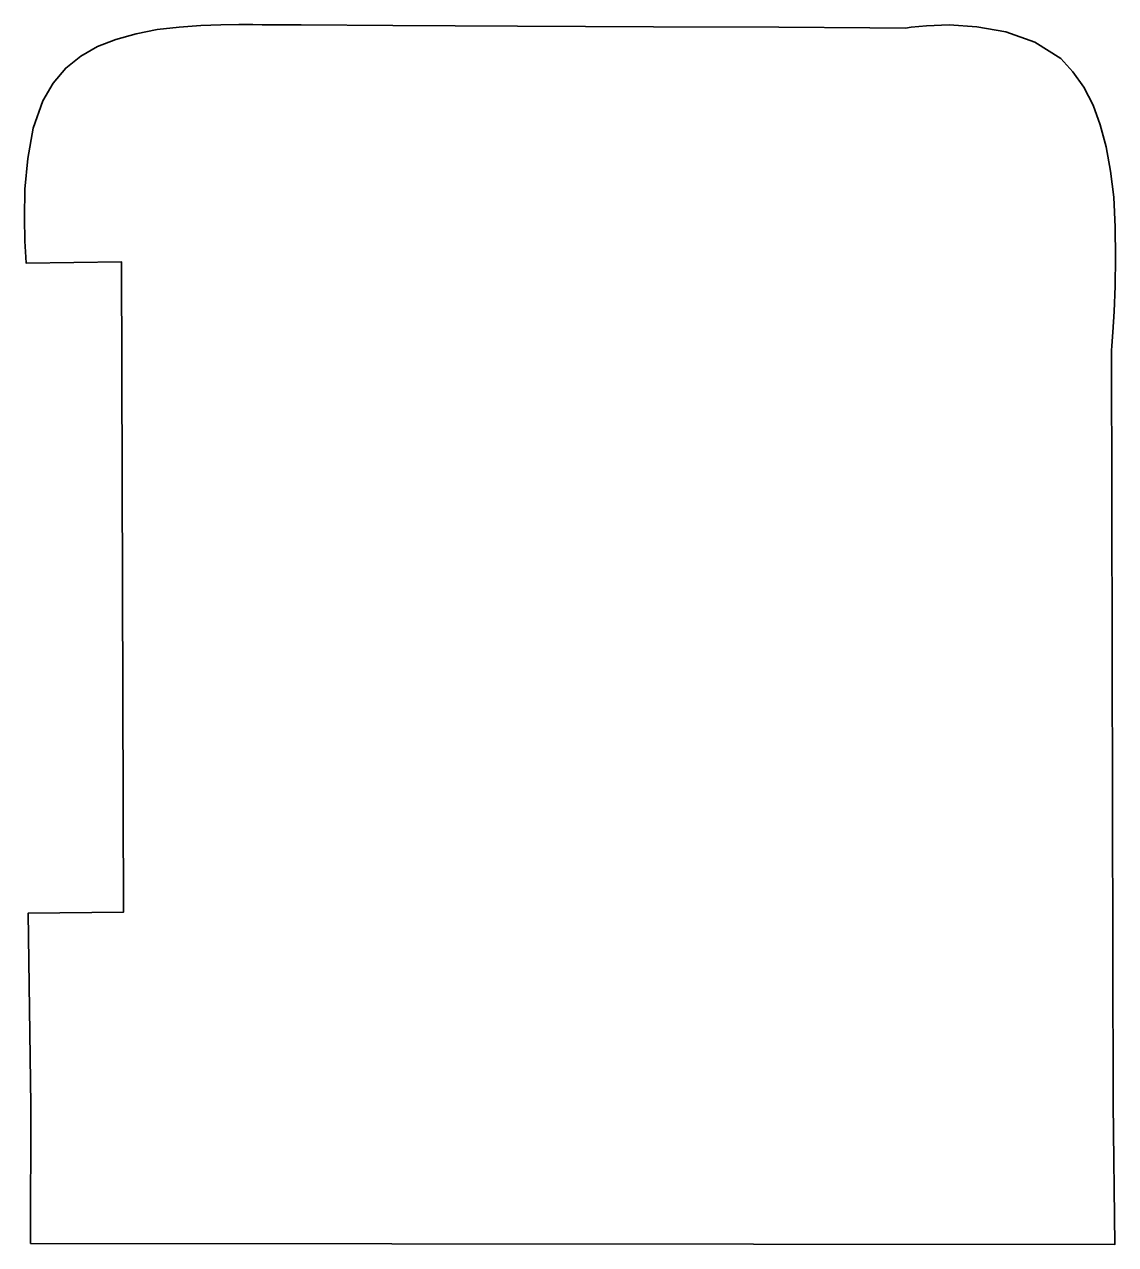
# Model space of a CAD drawing. Extents: x 0 to 2326, y -2600 to 0.
import ezdxf

# ---------------------------------------------------------------- set-up
doc = ezdxf.new("R2010")
doc.units = 0
doc.linetypes.add('Solid', pattern=[0])

msp = doc.modelspace()

# ---------------------------------------------------------------- linework, layer by layer
at = {"color": 0, "linetype": 'Solid', "lineweight": 35}
msp.add_lwpolyline([(13, -2598), (14, -2302), (8, -1894), (211, -1892), (207, -506), (4, -509), (3, -496), (1, -462), (0, -412), (1, -351), (7, -286), (19, -221), (39, -163), (61, -125), (88, -93), (120, -68), (156, -47), (195, -32), (238, -20), (283, -11), (330, -6), (376, -2), (419, -1), (457, 0), (487, 0), (507, -1), (514, -1), (590, -1), (785, -2), (1051, -4), (1341, -5), (1608, -6), (1802, -7), (1878, -8), (1890, -6), (1923, -3), (1971, -1), (2030, -5), (2092, -16), (2154, -38), (2209, -73), (2235, -101), (2258, -134), (2278, -172), (2293, -214), (2306, -261), (2315, -313), (2322, -368), (2325, -432), (2326, -497), (2325, -558), (2323, -612), (2320, -656), (2318, -685), (2317, -695), (2321, -2300), (2324, -2600), (13, -2598)], close=True, dxfattribs=at)

doc.saveas('drawing.dxf')
